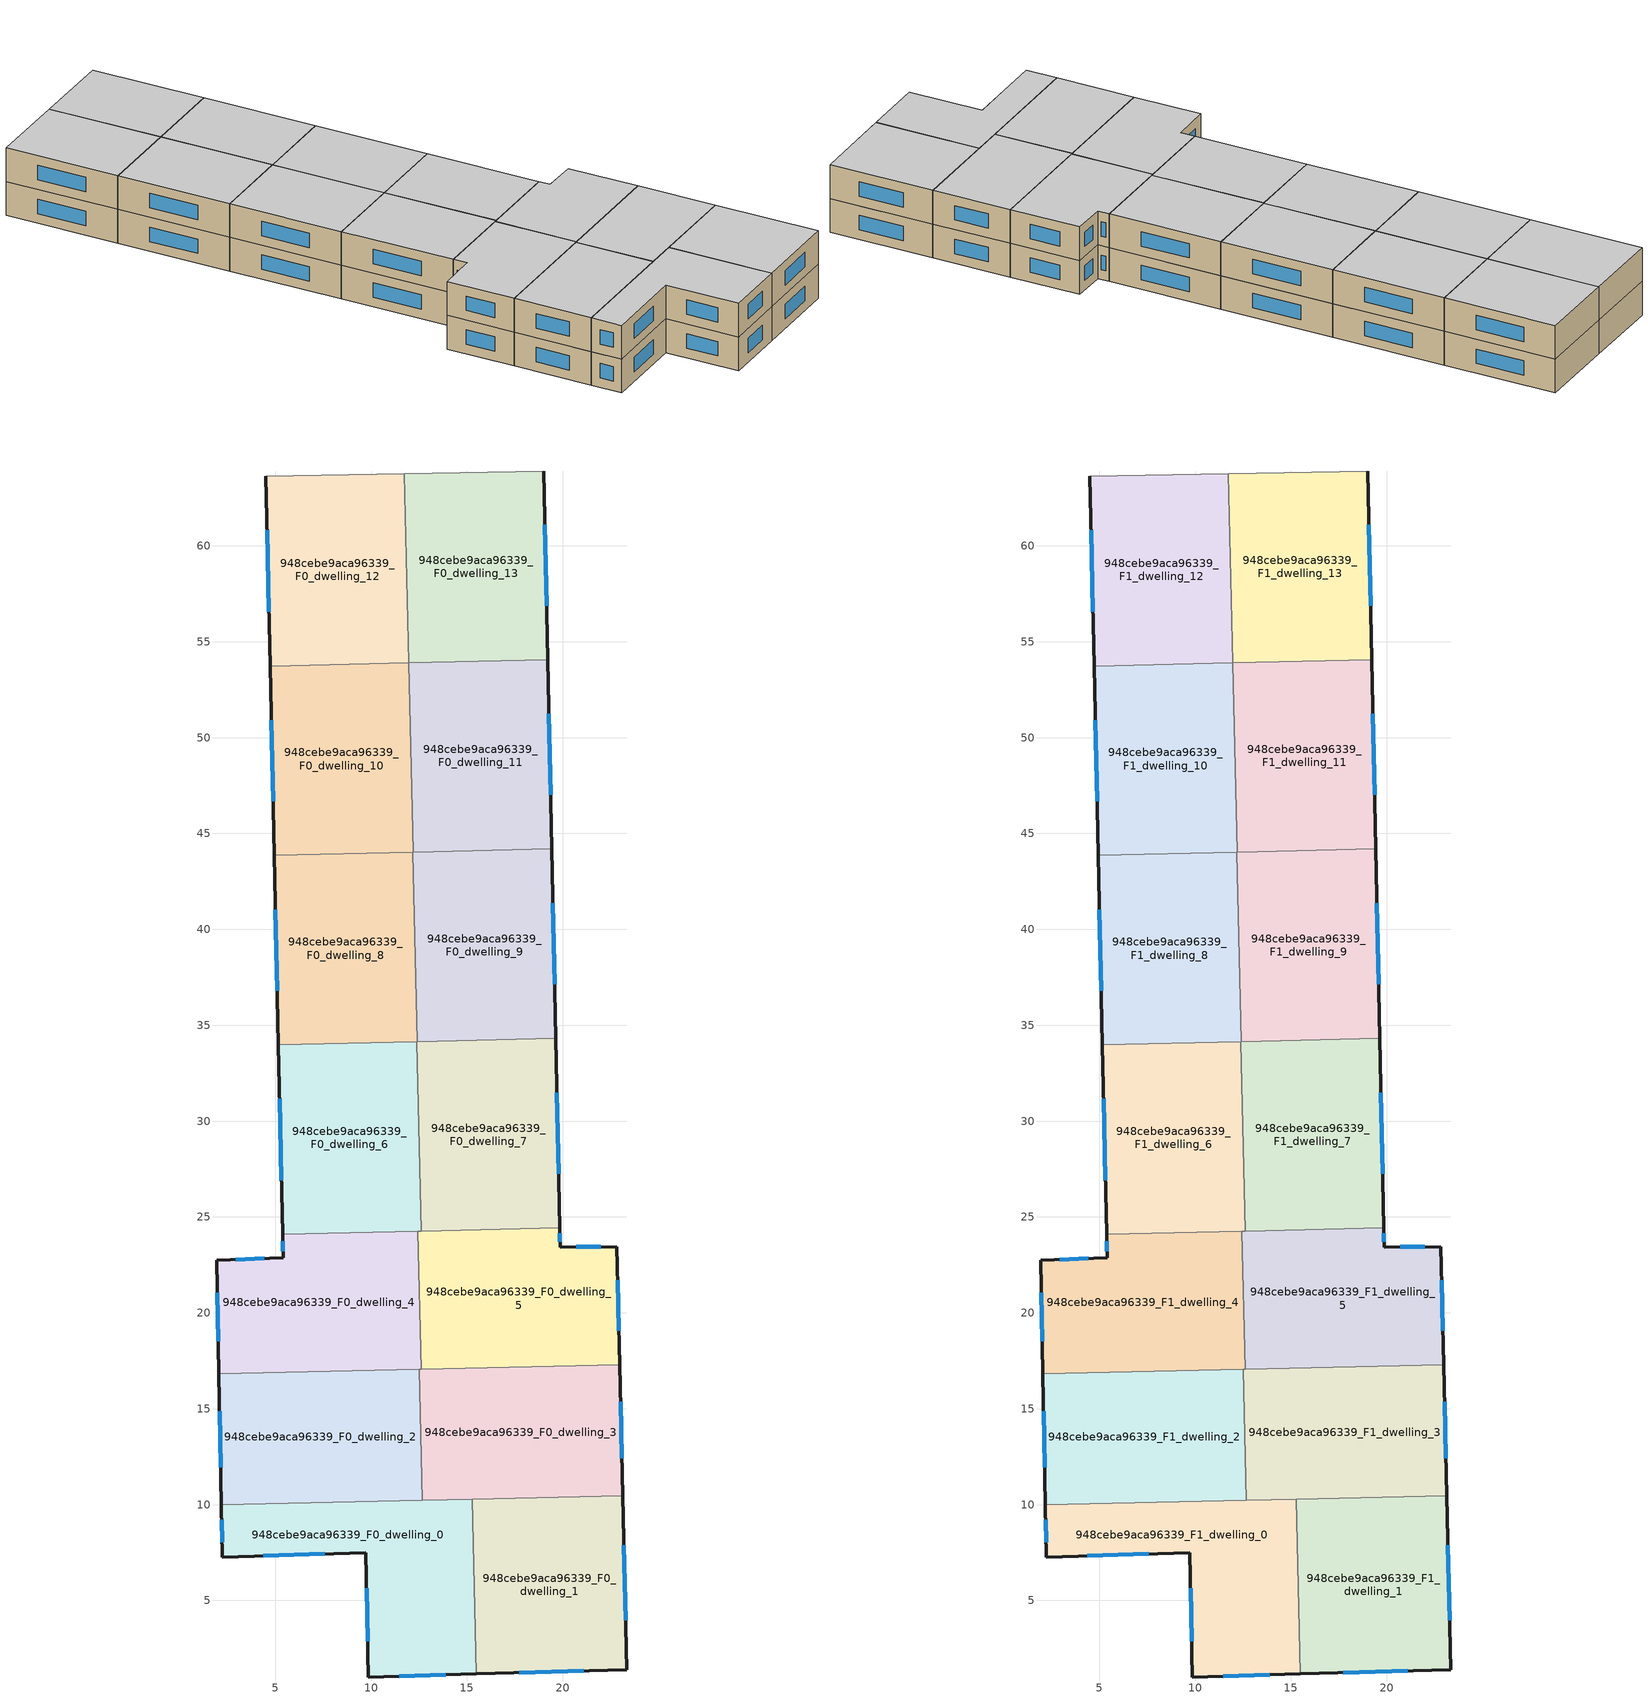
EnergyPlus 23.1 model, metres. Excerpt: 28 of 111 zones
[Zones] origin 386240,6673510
948cebe9aca96339_F0_dwelling_0
 floor ground (EU_floor_Construction): 15.28,10.29 15.49,1.17 9.86,1.01 9.73,7.49 2.25,7.26 2.2,9.99 z0
 wall outside (EU_wall_Construction): 2.2,9.99 2.25,7.26 9.73,7.49 9.86,1.01 15.49,1.17 z0:3
 wall to 948cebe9aca96339_F0_dwelling_1 (EU_wall_Construction): 15.49,1.17 15.28,10.29 z0:3
 wall to 948cebe9aca96339_F0_dwelling_2 (EU_wall_Construction): 12.67,10.23 2.2,9.99 z0:3
 wall to 948cebe9aca96339_F0_dwelling_3 (EU_wall_Construction): 15.28,10.29 12.67,10.23 z0:3
 window (EU_Window_Construction): 4.39,7.33 7.59,7.43 / 2.21,9.21 2.23,8.04 / 11.47,1.05 13.88,1.12 / 9.77,5.64 9.83,2.86 z0.86:2.14
948cebe9aca96339_F0_dwelling_1
 floor ground (EU_floor_Construction): 23.13,10.47 23.34,1.38 15.49,1.17 15.28,10.29 z0
 wall outside (EU_wall_Construction): 15.49,1.17 23.34,1.38 23.13,10.47 z0:3
 wall to 948cebe9aca96339_F0_dwelling_3 (EU_wall_Construction): 23.13,10.47 15.28,10.29 z0:3
 window (EU_Window_Construction): 17.73,1.23 21.1,1.32 / 23.28,3.98 23.19,7.88 z0.86:2.14
948cebe9aca96339_F0_dwelling_10
 floor ground (EU_floor_Construction): 11.97,53.9 12.2,44.03 12.18,44.03 4.95,43.86 4.73,53.73 z0
 wall outside (EU_wall_Construction): 4.73,53.73 4.95,43.86 z0:3
 wall to 948cebe9aca96339_F0_dwelling_8 (EU_wall_Construction): 4.95,43.86 12.18,44.03 z0:3
 wall to 948cebe9aca96339_F0_dwelling_11 (EU_wall_Construction): 12.2,44.03 11.97,53.9 z0:3
 wall to 948cebe9aca96339_F0_dwelling_12 (EU_wall_Construction): 11.97,53.9 4.73,53.73 z0:3
 wall to 948cebe9aca96339_F0_dwelling_9 (EU_wall_Construction): 12.18,44.03 12.19,44.03 z0:3
 window (EU_Window_Construction): 4.8,50.91 4.89,46.68 z0.86:2.14
948cebe9aca96339_F0_dwelling_11
 floor ground (EU_floor_Construction): 19.21,54.07 19.42,44.2 12.2,44.03 11.97,53.9 z0
 wall outside (EU_wall_Construction): 19.42,44.2 19.21,54.07 z0:3
 wall to 948cebe9aca96339_F0_dwelling_9 (EU_wall_Construction): 12.2,44.03 19.42,44.2 z0:3
 wall to 948cebe9aca96339_F0_dwelling_13 (EU_wall_Construction): 19.21,54.07 11.97,53.9 z0:3
 window (EU_Window_Construction): 19.36,47.02 19.27,51.25 z0.86:2.14
948cebe9aca96339_F0_dwelling_12
 floor ground (EU_floor_Construction): 11.74,63.77 11.97,53.9 4.73,53.73 4.52,63.63 z0
 wall outside (EU_wall_Construction): 4.52,63.63 4.73,53.73 z0:3
 wall adiabatic (EU_wall_Construction): 11.74,63.77 4.52,63.63 z0:3
 wall to 948cebe9aca96339_F0_dwelling_13 (EU_wall_Construction): 11.97,53.9 11.74,63.77 z0:3
 window (EU_Window_Construction): 4.58,60.8 4.67,56.56 z0.86:2.14
948cebe9aca96339_F0_dwelling_13
 floor ground (EU_floor_Construction): 19.01,63.91 19.21,54.07 11.97,53.9 11.74,63.77 z0
 wall outside (EU_wall_Construction): 19.21,54.07 19.01,63.91 z0:3
 wall adiabatic (EU_wall_Construction): 19.01,63.91 11.74,63.77 z0:3
 window (EU_Window_Construction): 19.15,56.88 19.07,61.09 z0.86:2.14
948cebe9aca96339_F0_dwelling_2
 floor ground (EU_floor_Construction): 12.51,17.06 12.67,10.23 2.2,9.99 2.06,16.82 z0
 wall outside (EU_wall_Construction): 2.06,16.82 2.2,9.99 z0:3
 wall to 948cebe9aca96339_F0_dwelling_3 (EU_wall_Construction): 12.67,10.23 12.51,17.06 z0:3
 wall to 948cebe9aca96339_F0_dwelling_4 (EU_wall_Construction): 12.51,17.06 2.06,16.82 z0:3
 window (EU_Window_Construction): 2.1,14.87 2.16,11.94 z0.86:2.14
948cebe9aca96339_F0_dwelling_3
 floor ground (EU_floor_Construction): 22.97,17.3 23.13,10.47 12.67,10.23 12.51,17.06 z0
 wall outside (EU_wall_Construction): 23.13,10.47 22.97,17.3 z0:3
 wall to 948cebe9aca96339_F0_dwelling_5 (EU_wall_Construction): 22.97,17.3 12.61,17.06 z0:3
 wall to 948cebe9aca96339_F0_dwelling_4 (EU_wall_Construction): 12.61,17.06 12.51,17.06 z0:3
 window (EU_Window_Construction): 23.08,12.42 23.01,15.35 z0.86:2.14
948cebe9aca96339_F0_dwelling_4
 floor ground (EU_floor_Construction): 12.44,24.26 12.61,17.06 2.06,16.82 1.95,22.74 5.41,22.88 5.38,24.09 z0
 wall outside (EU_wall_Construction): 5.38,24.09 5.41,22.88 1.95,22.74 2.06,16.82 z0:3
 wall to 948cebe9aca96339_F0_dwelling_5 (EU_wall_Construction): 12.61,17.06 12.44,24.26 z0:3
 wall to 948cebe9aca96339_F0_dwelling_6 (EU_wall_Construction): 12.44,24.26 5.38,24.09 z0:3
 window (EU_Window_Construction): 4.42,22.84 2.94,22.78 / 5.39,23.75 5.4,23.22 / 1.98,21.05 2.03,18.51 z0.86:2.14
948cebe9aca96339_F0_dwelling_5
 floor ground (EU_floor_Construction): 22.83,23.45 22.97,17.3 12.61,17.06 12.44,24.26 19.84,24.43 19.86,23.43 z0
 wall outside (EU_wall_Construction): 22.97,17.3 22.83,23.45 19.86,23.43 19.84,24.43 z0:3
 wall to 948cebe9aca96339_F0_dwelling_7 (EU_wall_Construction): 19.84,24.43 12.62,24.26 z0:3
 wall to 948cebe9aca96339_F0_dwelling_6 (EU_wall_Construction): 12.62,24.26 12.44,24.26 z0:3
 window (EU_Window_Construction): 19.85,23.72 19.84,24.14 / 21.98,23.44 20.71,23.43 / 22.93,19.06 22.87,21.69 z0.86:2.14
948cebe9aca96339_F0_dwelling_6
 floor ground (EU_floor_Construction): 12.39,34.15 12.62,24.26 5.38,24.09 5.17,33.98 z0
 wall outside (EU_wall_Construction): 5.17,33.98 5.38,24.09 z0:3
 wall to 948cebe9aca96339_F0_dwelling_8 (EU_wall_Construction): 12.39,34.15 5.17,33.98 z0:3
 wall to 948cebe9aca96339_F0_dwelling_7 (EU_wall_Construction): 12.62,24.26 12.39,34.15 z0:3
 window (EU_Window_Construction): 5.23,31.15 5.32,26.92 z0.86:2.14
948cebe9aca96339_F0_dwelling_7
 floor ground (EU_floor_Construction): 19.63,34.32 19.84,24.43 12.62,24.26 12.39,34.15 z0
 wall outside (EU_wall_Construction): 19.84,24.43 19.63,34.32 z0:3
 wall to 948cebe9aca96339_F0_dwelling_9 (EU_wall_Construction): 19.63,34.32 12.41,34.15 z0:3
 wall to 948cebe9aca96339_F0_dwelling_8 (EU_wall_Construction): 12.41,34.15 12.39,34.15 z0:3
 window (EU_Window_Construction): 19.78,27.25 19.69,31.49 z0.86:2.14
948cebe9aca96339_F0_dwelling_8
 floor ground (EU_floor_Construction): 12.18,44.03 12.41,34.15 12.39,34.15 5.17,33.98 4.95,43.86 z0
 wall outside (EU_wall_Construction): 4.95,43.86 5.17,33.98 z0:3
 wall to 948cebe9aca96339_F0_dwelling_9 (EU_wall_Construction): 12.41,34.15 12.18,44.03 z0:3
 window (EU_Window_Construction): 5.01,41.04 5.1,36.8 z0.86:2.14
948cebe9aca96339_F0_dwelling_9
 floor ground (EU_floor_Construction): 19.42,44.2 19.63,34.32 12.41,34.15 12.18,44.03 z0
 wall outside (EU_wall_Construction): 19.63,34.32 19.42,44.2 z0:3
 window (EU_Window_Construction): 19.57,37.14 19.48,41.37 z0.86:2.14
948cebe9aca96339_F1_dwelling_0
 floor to 948cebe9aca96339_F0_dwelling_0 (EU_floor_Construction): 15.28,10.29 15.49,1.17 9.86,1.01 9.73,7.49 2.25,7.26 2.2,9.99 z3
 wall outside (EU_wall_Construction): 2.2,9.99 2.25,7.26 9.73,7.49 9.86,1.01 15.49,1.17 z3:6
 wall to 948cebe9aca96339_F1_dwelling_1 (EU_wall_Construction): 15.49,1.17 15.28,10.29 z3:6
 wall to 948cebe9aca96339_F1_dwelling_2 (EU_wall_Construction): 12.67,10.23 2.2,9.99 z3:6
 wall to 948cebe9aca96339_F1_dwelling_3 (EU_wall_Construction): 15.28,10.29 12.67,10.23 z3:6
 window (EU_Window_Construction): 4.39,7.33 7.59,7.43 / 2.21,9.21 2.23,8.04 / 11.47,1.05 13.88,1.12 / 9.77,5.64 9.83,2.86 z3.86:5.14
 ceiling to 948cebe9aca96339_F2_dwelling_0 (EU_floor_Construction): 15.49,1.17 15.28,10.29 2.2,9.99 2.25,7.26 9.73,7.49 9.86,1.01 z6
948cebe9aca96339_F1_dwelling_1
 floor to 948cebe9aca96339_F0_dwelling_1 (EU_floor_Construction): 23.13,10.47 23.34,1.38 15.49,1.17 15.28,10.29 z3
 wall outside (EU_wall_Construction): 15.49,1.17 23.34,1.38 23.13,10.47 z3:6
 wall to 948cebe9aca96339_F1_dwelling_3 (EU_wall_Construction): 23.13,10.47 15.28,10.29 z3:6
 window (EU_Window_Construction): 17.73,1.23 21.1,1.32 / 23.28,3.98 23.19,7.88 z3.86:5.14
 ceiling to 948cebe9aca96339_F2_dwelling_1 (EU_floor_Construction): 23.34,1.38 23.13,10.47 15.28,10.29 15.49,1.17 z6
948cebe9aca96339_F1_dwelling_10
 floor to 948cebe9aca96339_F0_dwelling_10 (EU_floor_Construction): 11.97,53.9 12.2,44.03 12.18,44.03 4.95,43.86 4.73,53.73 z3
 wall outside (EU_wall_Construction): 4.73,53.73 4.95,43.86 z3:6
 wall to 948cebe9aca96339_F1_dwelling_8 (EU_wall_Construction): 4.95,43.86 12.18,44.03 z3:6
 wall to 948cebe9aca96339_F1_dwelling_11 (EU_wall_Construction): 12.2,44.03 11.97,53.9 z3:6
 wall to 948cebe9aca96339_F1_dwelling_12 (EU_wall_Construction): 11.97,53.9 4.73,53.73 z3:6
 wall to 948cebe9aca96339_F1_dwelling_9 (EU_wall_Construction): 12.18,44.03 12.19,44.03 z3:6
 window (EU_Window_Construction): 4.8,50.91 4.89,46.68 z3.86:5.14
 ceiling to 948cebe9aca96339_F2_dwelling_10 (EU_floor_Construction): 12.18,44.03 12.2,44.03 11.97,53.9 4.73,53.73 4.95,43.86 z6
948cebe9aca96339_F1_dwelling_11
 floor to 948cebe9aca96339_F0_dwelling_11 (EU_floor_Construction): 19.21,54.07 19.42,44.2 12.2,44.03 11.97,53.9 z3
 wall outside (EU_wall_Construction): 19.42,44.2 19.21,54.07 z3:6
 wall to 948cebe9aca96339_F1_dwelling_9 (EU_wall_Construction): 12.2,44.03 19.42,44.2 z3:6
 wall to 948cebe9aca96339_F1_dwelling_13 (EU_wall_Construction): 19.21,54.07 11.97,53.9 z3:6
 window (EU_Window_Construction): 19.36,47.02 19.27,51.25 z3.86:5.14
 ceiling to 948cebe9aca96339_F2_dwelling_11 (EU_floor_Construction): 19.42,44.2 19.21,54.07 11.97,53.9 12.2,44.03 z6
948cebe9aca96339_F1_dwelling_12
 floor to 948cebe9aca96339_F0_dwelling_12 (EU_floor_Construction): 11.74,63.77 11.97,53.9 4.73,53.73 4.52,63.63 z3
 wall outside (EU_wall_Construction): 4.52,63.63 4.73,53.73 z3:6
 wall adiabatic (EU_wall_Construction): 11.74,63.77 4.52,63.63 z3:6
 wall to 948cebe9aca96339_F1_dwelling_13 (EU_wall_Construction): 11.97,53.9 11.74,63.77 z3:6
 window (EU_Window_Construction): 4.58,60.8 4.67,56.56 z3.86:5.14
 ceiling to 948cebe9aca96339_F2_dwelling_12 (EU_floor_Construction): 11.97,53.9 11.74,63.77 4.52,63.63 4.73,53.73 z6
948cebe9aca96339_F1_dwelling_13
 floor to 948cebe9aca96339_F0_dwelling_13 (EU_floor_Construction): 19.01,63.91 19.21,54.07 11.97,53.9 11.74,63.77 z3
 wall outside (EU_wall_Construction): 19.21,54.07 19.01,63.91 z3:6
 wall adiabatic (EU_wall_Construction): 19.01,63.91 11.74,63.77 z3:6
 window (EU_Window_Construction): 19.15,56.88 19.07,61.09 z3.86:5.14
 ceiling to 948cebe9aca96339_F2_dwelling_13 (EU_floor_Construction): 19.21,54.07 19.01,63.91 11.74,63.77 11.97,53.9 z6
948cebe9aca96339_F1_dwelling_2
 floor to 948cebe9aca96339_F0_dwelling_2 (EU_floor_Construction): 12.51,17.06 12.67,10.23 2.2,9.99 2.06,16.82 z3
 wall outside (EU_wall_Construction): 2.06,16.82 2.2,9.99 z3:6
 wall to 948cebe9aca96339_F1_dwelling_3 (EU_wall_Construction): 12.67,10.23 12.51,17.06 z3:6
 wall to 948cebe9aca96339_F1_dwelling_4 (EU_wall_Construction): 12.51,17.06 2.06,16.82 z3:6
 window (EU_Window_Construction): 2.1,14.87 2.16,11.94 z3.86:5.14
 ceiling to 948cebe9aca96339_F2_dwelling_2 (EU_floor_Construction): 12.67,10.23 12.51,17.06 2.06,16.82 2.2,9.99 z6
948cebe9aca96339_F1_dwelling_3
 floor to 948cebe9aca96339_F0_dwelling_3 (EU_floor_Construction): 22.97,17.3 23.13,10.47 12.67,10.23 12.51,17.06 z3
 wall outside (EU_wall_Construction): 23.13,10.47 22.97,17.3 z3:6
 wall to 948cebe9aca96339_F1_dwelling_5 (EU_wall_Construction): 22.97,17.3 12.61,17.06 z3:6
 wall to 948cebe9aca96339_F1_dwelling_4 (EU_wall_Construction): 12.61,17.06 12.51,17.06 z3:6
 window (EU_Window_Construction): 23.08,12.42 23.01,15.35 z3.86:5.14
 ceiling to 948cebe9aca96339_F2_dwelling_3 (EU_floor_Construction): 23.13,10.47 22.97,17.3 12.51,17.06 12.67,10.23 z6
948cebe9aca96339_F1_dwelling_4
 floor to 948cebe9aca96339_F0_dwelling_4 (EU_floor_Construction): 12.44,24.26 12.61,17.06 2.06,16.82 1.95,22.74 5.41,22.88 5.38,24.09 z3
 wall outside (EU_wall_Construction): 5.38,24.09 5.41,22.88 1.95,22.74 2.06,16.82 z3:6
 wall to 948cebe9aca96339_F1_dwelling_5 (EU_wall_Construction): 12.61,17.06 12.44,24.26 z3:6
 wall to 948cebe9aca96339_F1_dwelling_6 (EU_wall_Construction): 12.44,24.26 5.38,24.09 z3:6
 window (EU_Window_Construction): 4.42,22.84 2.94,22.78 / 5.39,23.75 5.4,23.22 / 1.98,21.05 2.03,18.51 z3.86:5.14
 ceiling to 948cebe9aca96339_F2_dwelling_4 (EU_floor_Construction): 12.61,17.06 12.44,24.26 5.38,24.09 5.41,22.88 1.95,22.74 2.06,16.82 z6
948cebe9aca96339_F1_dwelling_5
 floor to 948cebe9aca96339_F0_dwelling_5 (EU_floor_Construction): 22.83,23.45 22.97,17.3 12.61,17.06 12.44,24.26 19.84,24.43 19.86,23.43 z3
 wall outside (EU_wall_Construction): 22.97,17.3 22.83,23.45 19.86,23.43 19.84,24.43 z3:6
 wall to 948cebe9aca96339_F1_dwelling_7 (EU_wall_Construction): 19.84,24.43 12.62,24.26 z3:6
 wall to 948cebe9aca96339_F1_dwelling_6 (EU_wall_Construction): 12.62,24.26 12.44,24.26 z3:6
 window (EU_Window_Construction): 19.85,23.72 19.84,24.14 / 21.98,23.44 20.71,23.43 / 22.93,19.06 22.87,21.69 z3.86:5.14
 ceiling to 948cebe9aca96339_F2_dwelling_5 (EU_floor_Construction): 22.97,17.3 22.83,23.45 19.86,23.43 19.84,24.43 12.44,24.26 12.61,17.06 z6
948cebe9aca96339_F1_dwelling_6
 floor to 948cebe9aca96339_F0_dwelling_6 (EU_floor_Construction): 12.39,34.15 12.62,24.26 5.38,24.09 5.17,33.98 z3
 wall outside (EU_wall_Construction): 5.17,33.98 5.38,24.09 z3:6
 wall to 948cebe9aca96339_F1_dwelling_8 (EU_wall_Construction): 12.39,34.15 5.17,33.98 z3:6
 wall to 948cebe9aca96339_F1_dwelling_7 (EU_wall_Construction): 12.62,24.26 12.39,34.15 z3:6
 window (EU_Window_Construction): 5.23,31.15 5.32,26.92 z3.86:5.14
 ceiling to 948cebe9aca96339_F2_dwelling_6 (EU_floor_Construction): 12.62,24.26 12.39,34.15 5.17,33.98 5.38,24.09 z6
948cebe9aca96339_F1_dwelling_7
 floor to 948cebe9aca96339_F0_dwelling_7 (EU_floor_Construction): 19.63,34.32 19.84,24.43 12.62,24.26 12.39,34.15 z3
 wall outside (EU_wall_Construction): 19.84,24.43 19.63,34.32 z3:6
 wall to 948cebe9aca96339_F1_dwelling_9 (EU_wall_Construction): 19.63,34.32 12.41,34.15 z3:6
 wall to 948cebe9aca96339_F1_dwelling_8 (EU_wall_Construction): 12.41,34.15 12.39,34.15 z3:6
 window (EU_Window_Construction): 19.78,27.25 19.69,31.49 z3.86:5.14
 ceiling to 948cebe9aca96339_F2_dwelling_7 (EU_floor_Construction): 19.84,24.43 19.63,34.32 12.39,34.15 12.62,24.26 z6
948cebe9aca96339_F1_dwelling_8
 floor to 948cebe9aca96339_F0_dwelling_8 (EU_floor_Construction): 12.18,44.03 12.41,34.15 12.39,34.15 5.17,33.98 4.95,43.86 z3
 wall outside (EU_wall_Construction): 4.95,43.86 5.17,33.98 z3:6
 wall to 948cebe9aca96339_F1_dwelling_9 (EU_wall_Construction): 12.41,34.15 12.18,44.03 z3:6
 window (EU_Window_Construction): 5.01,41.04 5.1,36.8 z3.86:5.14
 ceiling to 948cebe9aca96339_F2_dwelling_8 (EU_floor_Construction): 12.39,34.15 12.41,34.15 12.18,44.03 4.95,43.86 5.17,33.98 z6
948cebe9aca96339_F1_dwelling_9
 floor to 948cebe9aca96339_F0_dwelling_9 (EU_floor_Construction): 19.42,44.2 19.63,34.32 12.41,34.15 12.18,44.03 z3
 wall outside (EU_wall_Construction): 19.63,34.32 19.42,44.2 z3:6
 window (EU_Window_Construction): 19.57,37.14 19.48,41.37 z3.86:5.14
 ceiling to 948cebe9aca96339_F2_dwelling_9 (EU_floor_Construction): 19.63,34.32 19.42,44.2 12.18,44.03 12.41,34.15 z6
[Building]
EU S2 Campaign: North Axis=0; Terrain=City; Solar Distribution=FullExterior
[Site:Location]
Helsinki-Vantaa.AP: Latitude=60.317; Longitude=24.963; Time Zone=2; Elevation=54.6
[SizingPeriod:WeatherFileDays]
AnnualSizingPeriod: Begin Month=1; Begin Day of Month=1; End Month=12; End Day of Month=31; Day of Week for Start Day=Monday; Use Weather File Daylight Saving Period=No; Use Weather File Rain and Snow Indicators=No
[MATERIAL]
EU_InternalMass_Material: Roughness=MediumRough; Thickness=0.1; Conductivity=1; Density=1800; Specific Heat=900; Thermal Absorptance=0.9; Solar Absorptance=0.7; Visible Absorptance=0.7
[MATERIAL:NOMASS] Roughness=MediumRough; Thermal Absorptance=0.9; Solar Absorptance=0.7; Visible Absorptance=0.7
Name | Thermal Resistance
EU_wall_NoMass | 1.10183
EU_floor_NoMass | 1.70606
[WINDOWMATERIAL:SIMPLEGLAZINGSYSTEM]
EU_Window_SimpleGlazing: UFactor=3.11035; Solar Heat Gain Coefficient=0.8; Visible Transmittance=0.8
[CONSTRUCTION]
EU_wall_Construction: EU_wall_NoMass
EU_floor_Construction: EU_floor_NoMass
EU_Window_Construction: EU_Window_SimpleGlazing
EU_InternalMass_Construction: EU_InternalMass_Material
[ZONE] Type=1; Multiplier=1; Ceiling Height=autocalculate; Floor Area=autocalculate; Part of Total Floor Area=Yes
Name | Volume
948cebe9aca96339_F0_dwelling_0; 948cebe9aca96339_F1_dwelling_0 | 214.506
948cebe9aca96339_F0_dwelling_1; 948cebe9aca96339_F1_dwelling_1 | 214.524
948cebe9aca96339_F0_dwelling_10; 948cebe9aca96339_F1_dwelling_10; 948cebe9aca96339_F0_dwelling_12; 948cebe9aca96339_F1_dwelling_12 | 214.523
948cebe9aca96339_F0_dwelling_11; 948cebe9aca96339_F1_dwelling_11; 948cebe9aca96339_F0_dwelling_13; 948cebe9aca96339_F1_dwelling_13 | 214.499
948cebe9aca96339_F0_dwelling_2; 948cebe9aca96339_F1_dwelling_2 | 214.495
948cebe9aca96339_F0_dwelling_3; 948cebe9aca96339_F1_dwelling_3 | 214.515
948cebe9aca96339_F0_dwelling_4; 948cebe9aca96339_F1_dwelling_4 | 214.522
948cebe9aca96339_F0_dwelling_5; 948cebe9aca96339_F1_dwelling_5 | 214.531
948cebe9aca96339_F0_dwelling_6; 948cebe9aca96339_F1_dwelling_6 | 214.503
948cebe9aca96339_F0_dwelling_7; 948cebe9aca96339_F1_dwelling_7 | 214.513
948cebe9aca96339_F0_dwelling_8; 948cebe9aca96339_F1_dwelling_8 | 214.525
948cebe9aca96339_F0_dwelling_9; 948cebe9aca96339_F1_dwelling_9 | 214.485
[INTERNALMASS] Construction=EU_InternalMass_Construction
Name | Zone or ZoneList | Surface Area
948cebe9aca96339_F0_dwelling_0_EU_InternalMass | 948cebe9aca96339_F0_dwelling_0 | 71.5007
948cebe9aca96339_F0_dwelling_1_EU_InternalMass | 948cebe9aca96339_F0_dwelling_1 | 71.5058
948cebe9aca96339_F0_dwelling_2_EU_InternalMass | 948cebe9aca96339_F0_dwelling_2 | 71.4984
948cebe9aca96339_F0_dwelling_3_EU_InternalMass | 948cebe9aca96339_F0_dwelling_3 | 71.5032
948cebe9aca96339_F0_dwelling_4_EU_InternalMass | 948cebe9aca96339_F0_dwelling_4 | 71.5066
948cebe9aca96339_F0_dwelling_5_EU_InternalMass | 948cebe9aca96339_F0_dwelling_5 | 71.5088
948cebe9aca96339_F0_dwelling_6_EU_InternalMass | 948cebe9aca96339_F0_dwelling_6 | 71.5009
948cebe9aca96339_F0_dwelling_7_EU_InternalMass | 948cebe9aca96339_F0_dwelling_7 | 71.5041
948cebe9aca96339_F0_dwelling_8_EU_InternalMass | 948cebe9aca96339_F0_dwelling_8 | 71.51
948cebe9aca96339_F0_dwelling_9_EU_InternalMass | 948cebe9aca96339_F0_dwelling_9 | 71.4954
948cebe9aca96339_F0_dwelling_10_EU_InternalMass | 948cebe9aca96339_F0_dwelling_10 | 71.5098
948cebe9aca96339_F0_dwelling_11_EU_InternalMass | 948cebe9aca96339_F0_dwelling_11 | 71.5024
948cebe9aca96339_F0_dwelling_12_EU_InternalMass | 948cebe9aca96339_F0_dwelling_12 | 71.504
948cebe9aca96339_F0_dwelling_13_EU_InternalMass | 948cebe9aca96339_F0_dwelling_13 | 71.4988
948cebe9aca96339_F1_dwelling_0_EU_InternalMass | 948cebe9aca96339_F1_dwelling_0 | 71.5007
948cebe9aca96339_F1_dwelling_1_EU_InternalMass | 948cebe9aca96339_F1_dwelling_1 | 71.5058
948cebe9aca96339_F1_dwelling_2_EU_InternalMass | 948cebe9aca96339_F1_dwelling_2 | 71.4984
948cebe9aca96339_F1_dwelling_3_EU_InternalMass | 948cebe9aca96339_F1_dwelling_3 | 71.5032
948cebe9aca96339_F1_dwelling_4_EU_InternalMass | 948cebe9aca96339_F1_dwelling_4 | 71.5066
948cebe9aca96339_F1_dwelling_5_EU_InternalMass | 948cebe9aca96339_F1_dwelling_5 | 71.5088
948cebe9aca96339_F1_dwelling_6_EU_InternalMass | 948cebe9aca96339_F1_dwelling_6 | 71.5009
948cebe9aca96339_F1_dwelling_7_EU_InternalMass | 948cebe9aca96339_F1_dwelling_7 | 71.5041
948cebe9aca96339_F1_dwelling_8_EU_InternalMass | 948cebe9aca96339_F1_dwelling_8 | 71.51
948cebe9aca96339_F1_dwelling_9_EU_InternalMass | 948cebe9aca96339_F1_dwelling_9 | 71.4954
948cebe9aca96339_F1_dwelling_10_EU_InternalMass | 948cebe9aca96339_F1_dwelling_10 | 71.5098
948cebe9aca96339_F1_dwelling_11_EU_InternalMass | 948cebe9aca96339_F1_dwelling_11 | 71.5024
948cebe9aca96339_F1_dwelling_12_EU_InternalMass | 948cebe9aca96339_F1_dwelling_12 | 71.504
948cebe9aca96339_F1_dwelling_13_EU_InternalMass | 948cebe9aca96339_F1_dwelling_13 | 71.4988
[OTHEREQUIPMENT] Fuel Type=Electricity; Design Level Calculation Method=Watts/Area; Power per Zone Floor Area=1; Fraction Latent=0; Fraction Radiant=0; Fraction Lost=0; Carbon Dioxide Generation Rate=0; EndUse Subcategory=EU_Step8_InternalGains
Name | Zone or ZoneList or Space or SpaceList | Schedule
EU_Step8_InternalGain_948cebe9aca96339_F0_dwelling_0_f000 | 948cebe9aca96339_F0_dwelling_0 | EU_Step8_GainSchedule_948cebe9aca96339_F0_dwelling_0_f000
EU_Step8_InternalGain_948cebe9aca96339_F0_dwelling_1_f000 | 948cebe9aca96339_F0_dwelling_1 | EU_Step8_GainSchedule_948cebe9aca96339_F0_dwelling_1_f000
EU_Step8_InternalGain_948cebe9aca96339_F0_dwelling_2_f000 | 948cebe9aca96339_F0_dwelling_2 | EU_Step8_GainSchedule_948cebe9aca96339_F0_dwelling_2_f000
EU_Step8_InternalGain_948cebe9aca96339_F0_dwelling_3_f000 | 948cebe9aca96339_F0_dwelling_3 | EU_Step8_GainSchedule_948cebe9aca96339_F0_dwelling_3_f000
EU_Step8_InternalGain_948cebe9aca96339_F0_dwelling_4_f000 | 948cebe9aca96339_F0_dwelling_4 | EU_Step8_GainSchedule_948cebe9aca96339_F0_dwelling_4_f000
EU_Step8_InternalGain_948cebe9aca96339_F0_dwelling_5_f000 | 948cebe9aca96339_F0_dwelling_5 | EU_Step8_GainSchedule_948cebe9aca96339_F0_dwelling_5_f000
EU_Step8_InternalGain_948cebe9aca96339_F0_dwelling_6_f000 | 948cebe9aca96339_F0_dwelling_6 | EU_Step8_GainSchedule_948cebe9aca96339_F0_dwelling_6_f000
EU_Step8_InternalGain_948cebe9aca96339_F0_dwelling_7_f000 | 948cebe9aca96339_F0_dwelling_7 | EU_Step8_GainSchedule_948cebe9aca96339_F0_dwelling_7_f000
EU_Step8_InternalGain_948cebe9aca96339_F0_dwelling_8_f000 | 948cebe9aca96339_F0_dwelling_8 | EU_Step8_GainSchedule_948cebe9aca96339_F0_dwelling_8_f000
EU_Step8_InternalGain_948cebe9aca96339_F0_dwelling_9_f000 | 948cebe9aca96339_F0_dwelling_9 | EU_Step8_GainSchedule_948cebe9aca96339_F0_dwelling_9_f000
EU_Step8_InternalGain_948cebe9aca96339_F0_dwelling_10_f000 | 948cebe9aca96339_F0_dwelling_10 | EU_Step8_GainSchedule_948cebe9aca96339_F0_dwelling_10_f000
EU_Step8_InternalGain_948cebe9aca96339_F0_dwelling_11_f000 | 948cebe9aca96339_F0_dwelling_11 | EU_Step8_GainSchedule_948cebe9aca96339_F0_dwelling_11_f000
EU_Step8_InternalGain_948cebe9aca96339_F0_dwelling_12_f000 | 948cebe9aca96339_F0_dwelling_12 | EU_Step8_GainSchedule_948cebe9aca96339_F0_dwelling_12_f000
EU_Step8_InternalGain_948cebe9aca96339_F0_dwelling_13_f000 | 948cebe9aca96339_F0_dwelling_13 | EU_Step8_GainSchedule_948cebe9aca96339_F0_dwelling_13_f000
EU_Step8_InternalGain_948cebe9aca96339_F1_dwelling_0_f000 | 948cebe9aca96339_F1_dwelling_0 | EU_Step8_GainSchedule_948cebe9aca96339_F1_dwelling_0_f000
EU_Step8_InternalGain_948cebe9aca96339_F1_dwelling_1_f000 | 948cebe9aca96339_F1_dwelling_1 | EU_Step8_GainSchedule_948cebe9aca96339_F1_dwelling_1_f000
EU_Step8_InternalGain_948cebe9aca96339_F1_dwelling_2_f000 | 948cebe9aca96339_F1_dwelling_2 | EU_Step8_GainSchedule_948cebe9aca96339_F1_dwelling_2_f000
EU_Step8_InternalGain_948cebe9aca96339_F1_dwelling_3_f000 | 948cebe9aca96339_F1_dwelling_3 | EU_Step8_GainSchedule_948cebe9aca96339_F1_dwelling_3_f000
EU_Step8_InternalGain_948cebe9aca96339_F1_dwelling_4_f000 | 948cebe9aca96339_F1_dwelling_4 | EU_Step8_GainSchedule_948cebe9aca96339_F1_dwelling_4_f000
EU_Step8_InternalGain_948cebe9aca96339_F1_dwelling_5_f000 | 948cebe9aca96339_F1_dwelling_5 | EU_Step8_GainSchedule_948cebe9aca96339_F1_dwelling_5_f000
EU_Step8_InternalGain_948cebe9aca96339_F1_dwelling_6_f000 | 948cebe9aca96339_F1_dwelling_6 | EU_Step8_GainSchedule_948cebe9aca96339_F1_dwelling_6_f000
EU_Step8_InternalGain_948cebe9aca96339_F1_dwelling_7_f000 | 948cebe9aca96339_F1_dwelling_7 | EU_Step8_GainSchedule_948cebe9aca96339_F1_dwelling_7_f000
EU_Step8_InternalGain_948cebe9aca96339_F1_dwelling_8_f000 | 948cebe9aca96339_F1_dwelling_8 | EU_Step8_GainSchedule_948cebe9aca96339_F1_dwelling_8_f000
EU_Step8_InternalGain_948cebe9aca96339_F1_dwelling_9_f000 | 948cebe9aca96339_F1_dwelling_9 | EU_Step8_GainSchedule_948cebe9aca96339_F1_dwelling_9_f000
EU_Step8_InternalGain_948cebe9aca96339_F1_dwelling_10_f000 | 948cebe9aca96339_F1_dwelling_10 | EU_Step8_GainSchedule_948cebe9aca96339_F1_dwelling_10_f000
EU_Step8_InternalGain_948cebe9aca96339_F1_dwelling_11_f000 | 948cebe9aca96339_F1_dwelling_11 | EU_Step8_GainSchedule_948cebe9aca96339_F1_dwelling_11_f000
EU_Step8_InternalGain_948cebe9aca96339_F1_dwelling_12_f000 | 948cebe9aca96339_F1_dwelling_12 | EU_Step8_GainSchedule_948cebe9aca96339_F1_dwelling_12_f000
EU_Step8_InternalGain_948cebe9aca96339_F1_dwelling_13_f000 | 948cebe9aca96339_F1_dwelling_13 | EU_Step8_GainSchedule_948cebe9aca96339_F1_dwelling_13_f000
[ZONEVENTILATION:DESIGNFLOWRATE] Schedule=EU_AlwaysOn; Design Flow Rate Calculation Method=AirChanges/Hour; Air Changes per Hour=0.756316; Ventilation Type=Natural; Fan Pressure Rise=0; Fan Total Efficiency=1; Constant Term Coefficient=1; Temperature Term Coefficient=0; Velocity Term Coefficient=0; Velocity Squared Term Coefficient=0; Minimum Indoor Temperature=-100; Maximum Indoor Temperature=100; Delta Temperature=-100; Minimum Outdoor Temperature=-100; Maximum Outdoor Temperature=100; Maximum Wind Speed=40
Name | Zone or ZoneList or Space or SpaceList
EU_ConstantAir_948cebe9aca96339_F0_dwelling_0 | 948cebe9aca96339_F0_dwelling_0
EU_ConstantAir_948cebe9aca96339_F0_dwelling_1 | 948cebe9aca96339_F0_dwelling_1
EU_ConstantAir_948cebe9aca96339_F0_dwelling_2 | 948cebe9aca96339_F0_dwelling_2
EU_ConstantAir_948cebe9aca96339_F0_dwelling_3 | 948cebe9aca96339_F0_dwelling_3
EU_ConstantAir_948cebe9aca96339_F0_dwelling_4 | 948cebe9aca96339_F0_dwelling_4
EU_ConstantAir_948cebe9aca96339_F0_dwelling_5 | 948cebe9aca96339_F0_dwelling_5
EU_ConstantAir_948cebe9aca96339_F0_dwelling_6 | 948cebe9aca96339_F0_dwelling_6
EU_ConstantAir_948cebe9aca96339_F0_dwelling_7 | 948cebe9aca96339_F0_dwelling_7
EU_ConstantAir_948cebe9aca96339_F0_dwelling_8 | 948cebe9aca96339_F0_dwelling_8
EU_ConstantAir_948cebe9aca96339_F0_dwelling_9 | 948cebe9aca96339_F0_dwelling_9
EU_ConstantAir_948cebe9aca96339_F0_dwelling_10 | 948cebe9aca96339_F0_dwelling_10
EU_ConstantAir_948cebe9aca96339_F0_dwelling_11 | 948cebe9aca96339_F0_dwelling_11
EU_ConstantAir_948cebe9aca96339_F0_dwelling_12 | 948cebe9aca96339_F0_dwelling_12
EU_ConstantAir_948cebe9aca96339_F0_dwelling_13 | 948cebe9aca96339_F0_dwelling_13
EU_ConstantAir_948cebe9aca96339_F1_dwelling_0 | 948cebe9aca96339_F1_dwelling_0
EU_ConstantAir_948cebe9aca96339_F1_dwelling_1 | 948cebe9aca96339_F1_dwelling_1
EU_ConstantAir_948cebe9aca96339_F1_dwelling_2 | 948cebe9aca96339_F1_dwelling_2
EU_ConstantAir_948cebe9aca96339_F1_dwelling_3 | 948cebe9aca96339_F1_dwelling_3
EU_ConstantAir_948cebe9aca96339_F1_dwelling_4 | 948cebe9aca96339_F1_dwelling_4
EU_ConstantAir_948cebe9aca96339_F1_dwelling_5 | 948cebe9aca96339_F1_dwelling_5
EU_ConstantAir_948cebe9aca96339_F1_dwelling_6 | 948cebe9aca96339_F1_dwelling_6
EU_ConstantAir_948cebe9aca96339_F1_dwelling_7 | 948cebe9aca96339_F1_dwelling_7
EU_ConstantAir_948cebe9aca96339_F1_dwelling_8 | 948cebe9aca96339_F1_dwelling_8
EU_ConstantAir_948cebe9aca96339_F1_dwelling_9 | 948cebe9aca96339_F1_dwelling_9
EU_ConstantAir_948cebe9aca96339_F1_dwelling_10 | 948cebe9aca96339_F1_dwelling_10
EU_ConstantAir_948cebe9aca96339_F1_dwelling_11 | 948cebe9aca96339_F1_dwelling_11
EU_ConstantAir_948cebe9aca96339_F1_dwelling_12 | 948cebe9aca96339_F1_dwelling_12
EU_ConstantAir_948cebe9aca96339_F1_dwelling_13 | 948cebe9aca96339_F1_dwelling_13
[HVACTEMPLATE:THERMOSTAT] Constant Heating Setpoint=20; Constant Cooling Setpoint=50
EU_HeatOnly_948cebe9aca96339_F0_dwelling_0; EU_HeatOnly_948cebe9aca96339_F0_dwelling_1; EU_HeatOnly_948cebe9aca96339_F0_dwelling_2; EU_HeatOnly_948cebe9aca96339_F0_dwelling_3; EU_HeatOnly_948cebe9aca96339_F0_dwelling_4; EU_HeatOnly_948cebe9aca96339_F0_dwelling_5; EU_HeatOnly_948cebe9aca96339_F0_dwelling_6; EU_HeatOnly_948cebe9aca96339_F0_dwelling_7; EU_HeatOnly_948cebe9aca96339_F0_dwelling_8; EU_HeatOnly_948cebe9aca96339_F0_dwelling_9; EU_HeatOnly_948cebe9aca96339_F0_dwelling_10; EU_HeatOnly_948cebe9aca96339_F0_dwelling_11; EU_HeatOnly_948cebe9aca96339_F0_dwelling_12; EU_HeatOnly_948cebe9aca96339_F0_dwelling_13; EU_HeatOnly_948cebe9aca96339_F1_dwelling_0; EU_HeatOnly_948cebe9aca96339_F1_dwelling_1; EU_HeatOnly_948cebe9aca96339_F1_dwelling_2; EU_HeatOnly_948cebe9aca96339_F1_dwelling_3; EU_HeatOnly_948cebe9aca96339_F1_dwelling_4; EU_HeatOnly_948cebe9aca96339_F1_dwelling_5; EU_HeatOnly_948cebe9aca96339_F1_dwelling_6; EU_HeatOnly_948cebe9aca96339_F1_dwelling_7; EU_HeatOnly_948cebe9aca96339_F1_dwelling_8; EU_HeatOnly_948cebe9aca96339_F1_dwelling_9; EU_HeatOnly_948cebe9aca96339_F1_dwelling_10; EU_HeatOnly_948cebe9aca96339_F1_dwelling_11; EU_HeatOnly_948cebe9aca96339_F1_dwelling_12; EU_HeatOnly_948cebe9aca96339_F1_dwelling_13; EU_HeatOnly_948cebe9aca96339_F2_dwelling_0; EU_HeatOnly_948cebe9aca96339_F2_dwelling_1; EU_HeatOnly_948cebe9aca96339_F2_dwelling_2; EU_HeatOnly_948cebe9aca96339_F2_dwelling_3; EU_HeatOnly_948cebe9aca96339_F2_dwelling_4; EU_HeatOnly_948cebe9aca96339_F2_dwelling_5; EU_HeatOnly_948cebe9aca96339_F2_dwelling_6; EU_HeatOnly_948cebe9aca96339_F2_dwelling_7; EU_HeatOnly_948cebe9aca96339_F2_dwelling_8; EU_HeatOnly_948cebe9aca96339_F2_dwelling_9; EU_HeatOnly_948cebe9aca96339_F2_dwelling_10; EU_HeatOnly_948cebe9aca96339_F2_dwelling_11; EU_HeatOnly_948cebe9aca96339_F2_dwelling_12; EU_HeatOnly_948cebe9aca96339_F2_dwelling_13; EU_HeatOnly_948cebe9aca96339_F3_dwelling_0; EU_HeatOnly_948cebe9aca96339_F3_dwelling_1; EU_HeatOnly_948cebe9aca96339_F3_dwelling_2; EU_HeatOnly_948cebe9aca96339_F3_dwelling_3; EU_HeatOnly_948cebe9aca96339_F3_dwelling_4; EU_HeatOnly_948cebe9aca96339_F3_dwelling_5; EU_HeatOnly_948cebe9aca96339_F3_dwelling_6; EU_HeatOnly_948cebe9aca96339_F3_dwelling_7; EU_HeatOnly_948cebe9aca96339_F3_dwelling_8; EU_HeatOnly_948cebe9aca96339_F3_dwelling_9; EU_HeatOnly_948cebe9aca96339_F3_dwelling_10; EU_HeatOnly_948cebe9aca96339_F3_dwelling_11; EU_HeatOnly_948cebe9aca96339_F3_dwelling_12; EU_HeatOnly_948cebe9aca96339_F3_dwelling_13; EU_HeatOnly_948cebe9aca96339_F4_dwelling_0; EU_HeatOnly_948cebe9aca96339_F4_dwelling_1; EU_HeatOnly_948cebe9aca96339_F4_dwelling_2; EU_HeatOnly_948cebe9aca96339_F4_dwelling_3; EU_HeatOnly_948cebe9aca96339_F4_dwelling_4; EU_HeatOnly_948cebe9aca96339_F4_dwelling_5; EU_HeatOnly_948cebe9aca96339_F4_dwelling_6; EU_HeatOnly_948cebe9aca96339_F4_dwelling_7; EU_HeatOnly_948cebe9aca96339_F4_dwelling_8; EU_HeatOnly_948cebe9aca96339_F4_dwelling_9; EU_HeatOnly_948cebe9aca96339_F4_dwelling_10; EU_HeatOnly_948cebe9aca96339_F4_dwelling_11; EU_HeatOnly_948cebe9aca96339_F4_dwelling_12; EU_HeatOnly_948cebe9aca96339_F4_dwelling_13; EU_HeatOnly_948cebe9aca96339_F5_dwelling_0; EU_HeatOnly_948cebe9aca96339_F5_dwelling_1; EU_HeatOnly_948cebe9aca96339_F5_dwelling_2; EU_HeatOnly_948cebe9aca96339_F5_dwelling_3; EU_HeatOnly_948cebe9aca96339_F5_dwelling_4; EU_HeatOnly_948cebe9aca96339_F5_dwelling_5; EU_HeatOnly_948cebe9aca96339_F5_dwelling_6; EU_HeatOnly_948cebe9aca96339_F5_dwelling_7; EU_HeatOnly_948cebe9aca96339_F5_dwelling_8; EU_HeatOnly_948cebe9aca96339_F5_dwelling_9; EU_HeatOnly_948cebe9aca96339_F5_dwelling_10; EU_HeatOnly_948cebe9aca96339_F5_dwelling_11; EU_HeatOnly_948cebe9aca96339_F5_dwelling_12; EU_HeatOnly_948cebe9aca96339_F5_dwelling_13; EU_HeatOnly_948cebe9aca96339_F6_dwelling_0; EU_HeatOnly_948cebe9aca96339_F6_dwelling_1; EU_HeatOnly_948cebe9aca96339_F6_dwelling_2; EU_HeatOnly_948cebe9aca96339_F6_dwelling_3; EU_HeatOnly_948cebe9aca96339_F6_dwelling_4; EU_HeatOnly_948cebe9aca96339_F6_dwelling_5; EU_HeatOnly_948cebe9aca96339_F6_dwelling_6; EU_HeatOnly_948cebe9aca96339_F6_dwelling_7; EU_HeatOnly_948cebe9aca96339_F6_dwelling_8; EU_HeatOnly_948cebe9aca96339_F6_dwelling_9; EU_HeatOnly_948cebe9aca96339_F6_dwelling_10; EU_HeatOnly_948cebe9aca96339_F6_dwelling_11; EU_HeatOnly_948cebe9aca96339_F6_dwelling_12; EU_HeatOnly_948cebe9aca96339_F6_dwelling_13; EU_HeatOnly_948cebe9aca96339_F7_dwelling_0; EU_HeatOnly_948cebe9aca96339_F7_dwelling_1; EU_HeatOnly_948cebe9aca96339_F7_dwelling_2; EU_HeatOnly_948cebe9aca96339_F7_dwelling_3; EU_HeatOnly_948cebe9aca96339_F7_dwelling_4; EU_HeatOnly_948cebe9aca96339_F7_dwelling_5; EU_HeatOnly_948cebe9aca96339_F7_dwelling_6; EU_HeatOnly_948cebe9aca96339_F7_dwelling_7; EU_HeatOnly_948cebe9aca96339_F7_dwelling_8; EU_HeatOnly_948cebe9aca96339_F7_dwelling_9; EU_HeatOnly_948cebe9aca96339_F7_dwelling_10; EU_HeatOnly_948cebe9aca96339_F7_dwelling_11; EU_HeatOnly_948cebe9aca96339_F7_dwelling_12
[HVACTEMPLATE:ZONE:IDEALLOADSAIRSYSTEM] System Availability Schedule=EU_AlwaysOn; Maximum Heating Supply Air Temperature=50; Minimum Cooling Supply Air Temperature=13; Maximum Heating Supply Air Humidity Ratio=0.0156; Minimum Cooling Supply Air Humidity Ratio=0.0077; Heating Limit=NoLimit; Cooling Limit=NoLimit; Heating Availability Schedule=EU_AlwaysOn; Cooling Availability Schedule=EU_CoolingOff; Dehumidification Control Type=ConstantSensibleHeatRatio; Cooling Sensible Heat Ratio=0.7; Dehumidification Setpoint=60; Humidification Control Type=None; Humidification Setpoint=30; Outdoor Air Method=None; Outdoor Air Flow Rate per Person=0.00944; Outdoor Air Flow Rate per Zone Floor Area=0; Outdoor Air Flow Rate per Zone=0; Demand Controlled Ventilation Type=None; Outdoor Air Economizer Type=NoEconomizer; Heat Recovery Type=None; Sensible Heat Recovery Effectiveness=0.7; Latent Heat Recovery Effectiveness=0.65
Name | Template Thermostat
948cebe9aca96339_F0_dwelling_0 | EU_HeatOnly_948cebe9aca96339_F0_dwelling_0
948cebe9aca96339_F0_dwelling_1 | EU_HeatOnly_948cebe9aca96339_F0_dwelling_1
948cebe9aca96339_F0_dwelling_2 | EU_HeatOnly_948cebe9aca96339_F0_dwelling_2
948cebe9aca96339_F0_dwelling_3 | EU_HeatOnly_948cebe9aca96339_F0_dwelling_3
948cebe9aca96339_F0_dwelling_4 | EU_HeatOnly_948cebe9aca96339_F0_dwelling_4
948cebe9aca96339_F0_dwelling_5 | EU_HeatOnly_948cebe9aca96339_F0_dwelling_5
948cebe9aca96339_F0_dwelling_6 | EU_HeatOnly_948cebe9aca96339_F0_dwelling_6
948cebe9aca96339_F0_dwelling_7 | EU_HeatOnly_948cebe9aca96339_F0_dwelling_7
948cebe9aca96339_F0_dwelling_8 | EU_HeatOnly_948cebe9aca96339_F0_dwelling_8
948cebe9aca96339_F0_dwelling_9 | EU_HeatOnly_948cebe9aca96339_F0_dwelling_9
948cebe9aca96339_F0_dwelling_10 | EU_HeatOnly_948cebe9aca96339_F0_dwelling_10
948cebe9aca96339_F0_dwelling_11 | EU_HeatOnly_948cebe9aca96339_F0_dwelling_11
948cebe9aca96339_F0_dwelling_12 | EU_HeatOnly_948cebe9aca96339_F0_dwelling_12
948cebe9aca96339_F0_dwelling_13 | EU_HeatOnly_948cebe9aca96339_F0_dwelling_13
948cebe9aca96339_F1_dwelling_0 | EU_HeatOnly_948cebe9aca96339_F1_dwelling_0
948cebe9aca96339_F1_dwelling_1 | EU_HeatOnly_948cebe9aca96339_F1_dwelling_1
948cebe9aca96339_F1_dwelling_2 | EU_HeatOnly_948cebe9aca96339_F1_dwelling_2
948cebe9aca96339_F1_dwelling_3 | EU_HeatOnly_948cebe9aca96339_F1_dwelling_3
948cebe9aca96339_F1_dwelling_4 | EU_HeatOnly_948cebe9aca96339_F1_dwelling_4
948cebe9aca96339_F1_dwelling_5 | EU_HeatOnly_948cebe9aca96339_F1_dwelling_5
948cebe9aca96339_F1_dwelling_6 | EU_HeatOnly_948cebe9aca96339_F1_dwelling_6
948cebe9aca96339_F1_dwelling_7 | EU_HeatOnly_948cebe9aca96339_F1_dwelling_7
948cebe9aca96339_F1_dwelling_8 | EU_HeatOnly_948cebe9aca96339_F1_dwelling_8
948cebe9aca96339_F1_dwelling_9 | EU_HeatOnly_948cebe9aca96339_F1_dwelling_9
948cebe9aca96339_F1_dwelling_10 | EU_HeatOnly_948cebe9aca96339_F1_dwelling_10
948cebe9aca96339_F1_dwelling_11 | EU_HeatOnly_948cebe9aca96339_F1_dwelling_11
948cebe9aca96339_F1_dwelling_12 | EU_HeatOnly_948cebe9aca96339_F1_dwelling_12
948cebe9aca96339_F1_dwelling_13 | EU_HeatOnly_948cebe9aca96339_F1_dwelling_13
[SIZING:ZONE] Zone Cooling Design Supply Air Temperature Input Method=SupplyAirTemperature; Zone Cooling Design Supply Air Temperature=13; Zone Heating Design Supply Air Temperature Input Method=SupplyAirTemperature; Zone Heating Design Supply Air Temperature=50; Zone Cooling Design Supply Air Humidity Ratio=0.008; Zone Heating Design Supply Air Humidity Ratio=0.008; Cooling Design Air Flow Method=DesignDay; Cooling Design Air Flow Rate=0; Cooling Minimum Air Flow per Zone Floor Area=0.000762; Cooling Minimum Air Flow=0; Cooling Minimum Air Flow Fraction=0.2; Heating Design Air Flow Method=DesignDay; Heating Design Air Flow Rate=0; Heating Maximum Air Flow per Zone Floor Area=0.002032; Heating Maximum Air Flow=0.141576; Heating Maximum Air Flow Fraction=0.3; Account for Dedicated Outdoor Air System=No; Dedicated Outdoor Air System Control Strategy=NeutralSupplyAir; Dedicated Outdoor Air Low Setpoint Temperature for Design=autosize; Dedicated Outdoor Air High Setpoint Temperature for Design=autosize; Zone Load Sizing Method=Sensible Load Only No Latent Load; Zone Latent Cooling Design Supply Air Humidity Ratio Input Method=HumidityRatioDifference; Zone Cooling Design Supply Air Humidity Ratio Difference=0.005; Zone Latent Heating Design Supply Air Humidity Ratio Input Method=HumidityRatioDifference; Zone Humidification Design Supply Air Humidity Ratio Difference=0.005
948cebe9aca96339_F0_dwelling_0; 948cebe9aca96339_F0_dwelling_1; 948cebe9aca96339_F0_dwelling_2; 948cebe9aca96339_F0_dwelling_3; 948cebe9aca96339_F0_dwelling_4; 948cebe9aca96339_F0_dwelling_5; 948cebe9aca96339_F0_dwelling_6; 948cebe9aca96339_F0_dwelling_7; 948cebe9aca96339_F0_dwelling_8; 948cebe9aca96339_F0_dwelling_9; 948cebe9aca96339_F0_dwelling_10; 948cebe9aca96339_F0_dwelling_11; 948cebe9aca96339_F0_dwelling_12; 948cebe9aca96339_F0_dwelling_13; 948cebe9aca96339_F1_dwelling_0; 948cebe9aca96339_F1_dwelling_1; 948cebe9aca96339_F1_dwelling_2; 948cebe9aca96339_F1_dwelling_3; 948cebe9aca96339_F1_dwelling_4; 948cebe9aca96339_F1_dwelling_5; 948cebe9aca96339_F1_dwelling_6; 948cebe9aca96339_F1_dwelling_7; 948cebe9aca96339_F1_dwelling_8; 948cebe9aca96339_F1_dwelling_9; 948cebe9aca96339_F1_dwelling_10; 948cebe9aca96339_F1_dwelling_11; 948cebe9aca96339_F1_dwelling_12; 948cebe9aca96339_F1_dwelling_13
[SCHEDULE:CONSTANT]
Name | Hourly Value
EU_AlwaysOn | 1
EU_CoolingOff | 0
[SCHEDULE:FILE] Column Number=1; Rows to Skip at Top=0; Number of Hours of Data=8760; Column Separator=Comma; Interpolate to Timestep=No; Minutes per Item=60; Adjust Schedule for Daylight Savings=Yes
Name | File
EU_Step8_GainSchedule_948cebe9aca96339_F0_dwelling_0_f000 | ../../schedules/948cebe9aca96339/948cebe9aca96339_F0_dwelling_0_f000_gain.csv
EU_Step8_GainSchedule_948cebe9aca96339_F0_dwelling_1_f000 | ../../schedules/948cebe9aca96339/948cebe9aca96339_F0_dwelling_1_f000_gain.csv
EU_Step8_GainSchedule_948cebe9aca96339_F0_dwelling_2_f000 | ../../schedules/948cebe9aca96339/948cebe9aca96339_F0_dwelling_2_f000_gain.csv
EU_Step8_GainSchedule_948cebe9aca96339_F0_dwelling_3_f000 | ../../schedules/948cebe9aca96339/948cebe9aca96339_F0_dwelling_3_f000_gain.csv
EU_Step8_GainSchedule_948cebe9aca96339_F0_dwelling_4_f000 | ../../schedules/948cebe9aca96339/948cebe9aca96339_F0_dwelling_4_f000_gain.csv
EU_Step8_GainSchedule_948cebe9aca96339_F0_dwelling_5_f000 | ../../schedules/948cebe9aca96339/948cebe9aca96339_F0_dwelling_5_f000_gain.csv
EU_Step8_GainSchedule_948cebe9aca96339_F0_dwelling_6_f000 | ../../schedules/948cebe9aca96339/948cebe9aca96339_F0_dwelling_6_f000_gain.csv
EU_Step8_GainSchedule_948cebe9aca96339_F0_dwelling_7_f000 | ../../schedules/948cebe9aca96339/948cebe9aca96339_F0_dwelling_7_f000_gain.csv
EU_Step8_GainSchedule_948cebe9aca96339_F0_dwelling_8_f000 | ../../schedules/948cebe9aca96339/948cebe9aca96339_F0_dwelling_8_f000_gain.csv
EU_Step8_GainSchedule_948cebe9aca96339_F0_dwelling_9_f000 | ../../schedules/948cebe9aca96339/948cebe9aca96339_F0_dwelling_9_f000_gain.csv
EU_Step8_GainSchedule_948cebe9aca96339_F0_dwelling_10_f000 | ../../schedules/948cebe9aca96339/948cebe9aca96339_F0_dwelling_10_f000_gain.csv
EU_Step8_GainSchedule_948cebe9aca96339_F0_dwelling_11_f000 | ../../schedules/948cebe9aca96339/948cebe9aca96339_F0_dwelling_11_f000_gain.csv
EU_Step8_GainSchedule_948cebe9aca96339_F0_dwelling_12_f000 | ../../schedules/948cebe9aca96339/948cebe9aca96339_F0_dwelling_12_f000_gain.csv
EU_Step8_GainSchedule_948cebe9aca96339_F0_dwelling_13_f000 | ../../schedules/948cebe9aca96339/948cebe9aca96339_F0_dwelling_13_f000_gain.csv
EU_Step8_GainSchedule_948cebe9aca96339_F1_dwelling_0_f000 | ../../schedules/948cebe9aca96339/948cebe9aca96339_F1_dwelling_0_f000_gain.csv
EU_Step8_GainSchedule_948cebe9aca96339_F1_dwelling_1_f000 | ../../schedules/948cebe9aca96339/948cebe9aca96339_F1_dwelling_1_f000_gain.csv
EU_Step8_GainSchedule_948cebe9aca96339_F1_dwelling_2_f000 | ../../schedules/948cebe9aca96339/948cebe9aca96339_F1_dwelling_2_f000_gain.csv
EU_Step8_GainSchedule_948cebe9aca96339_F1_dwelling_3_f000 | ../../schedules/948cebe9aca96339/948cebe9aca96339_F1_dwelling_3_f000_gain.csv
EU_Step8_GainSchedule_948cebe9aca96339_F1_dwelling_4_f000 | ../../schedules/948cebe9aca96339/948cebe9aca96339_F1_dwelling_4_f000_gain.csv
EU_Step8_GainSchedule_948cebe9aca96339_F1_dwelling_5_f000 | ../../schedules/948cebe9aca96339/948cebe9aca96339_F1_dwelling_5_f000_gain.csv
EU_Step8_GainSchedule_948cebe9aca96339_F1_dwelling_6_f000 | ../../schedules/948cebe9aca96339/948cebe9aca96339_F1_dwelling_6_f000_gain.csv
EU_Step8_GainSchedule_948cebe9aca96339_F1_dwelling_7_f000 | ../../schedules/948cebe9aca96339/948cebe9aca96339_F1_dwelling_7_f000_gain.csv
EU_Step8_GainSchedule_948cebe9aca96339_F1_dwelling_8_f000 | ../../schedules/948cebe9aca96339/948cebe9aca96339_F1_dwelling_8_f000_gain.csv
EU_Step8_GainSchedule_948cebe9aca96339_F1_dwelling_9_f000 | ../../schedules/948cebe9aca96339/948cebe9aca96339_F1_dwelling_9_f000_gain.csv
EU_Step8_GainSchedule_948cebe9aca96339_F1_dwelling_10_f000 | ../../schedules/948cebe9aca96339/948cebe9aca96339_F1_dwelling_10_f000_gain.csv
EU_Step8_GainSchedule_948cebe9aca96339_F1_dwelling_11_f000 | ../../schedules/948cebe9aca96339/948cebe9aca96339_F1_dwelling_11_f000_gain.csv
EU_Step8_GainSchedule_948cebe9aca96339_F1_dwelling_12_f000 | ../../schedules/948cebe9aca96339/948cebe9aca96339_F1_dwelling_12_f000_gain.csv
EU_Step8_GainSchedule_948cebe9aca96339_F1_dwelling_13_f000 | ../../schedules/948cebe9aca96339/948cebe9aca96339_F1_dwelling_13_f000_gain.csv
